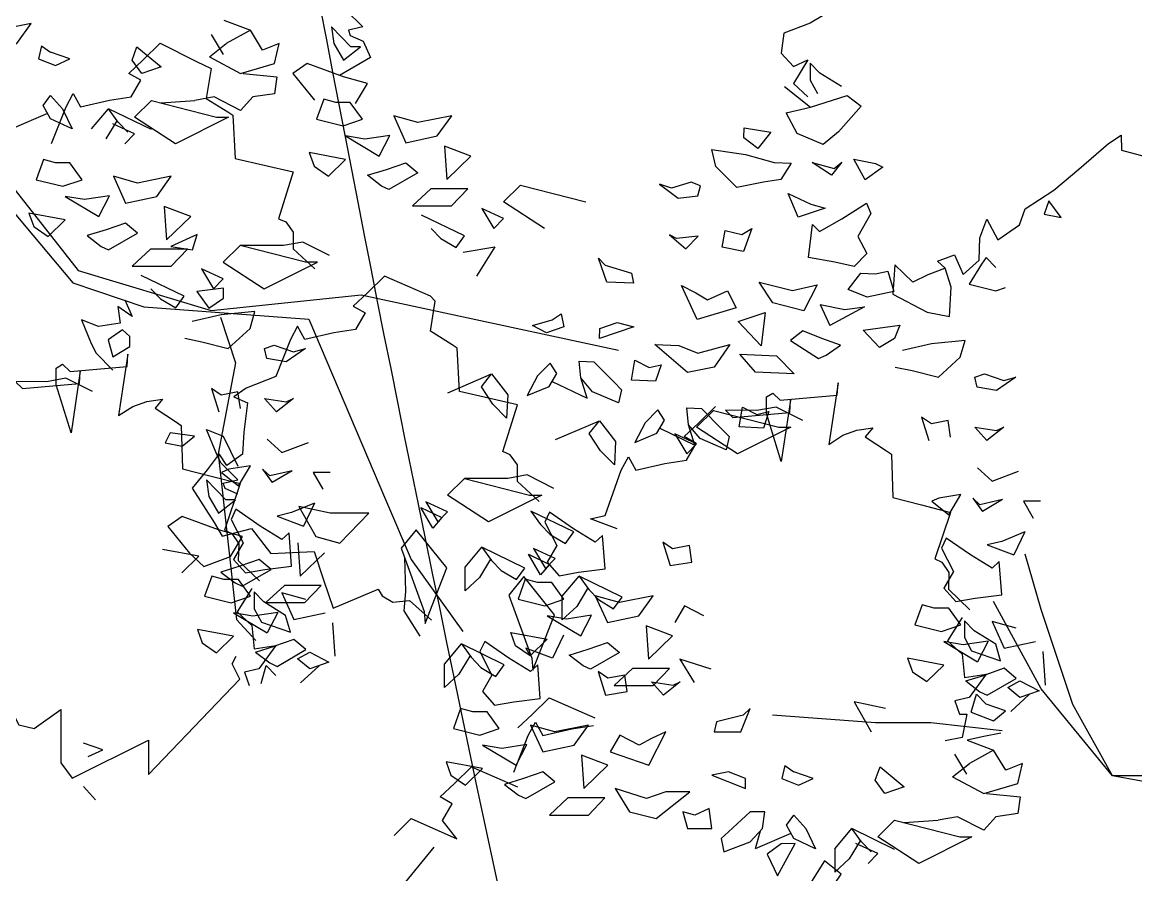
# Model space of a CAD drawing. Header units: metres. Extents: x 10 to 239, y 2 to 253.
# Drawn here: x 31.5 to 37.12, y 14.22 to 18.52 of the extents above; entities that cross this region are included whole.
import ezdxf

# ---------------------------------------------------------------- set-up
doc = ezdxf.new("R2010")
doc.units = ezdxf.units.M
doc.header["$MEASUREMENT"] = 0
doc.layers.add('1', color=7, linetype='Continuous')
doc.layers.add('cot200', color=9, linetype='Continuous')
doc.layers.add('barrera', color=7, linetype='Continuous', lineweight=0, true_color=0x9dbb63)
doc.layers.add('bloques ARBOLES', color=7, linetype='Continuous', true_color=0xb8d897)

# ---------------------------------------------------------------- blocks, each defined once
blk = doc.blocks.new('ARBOL22')
for points in [[(-0.8727, 1.8802), (-0.9147, 1.8648), (-0.9514, 1.8467), (-0.9966, 1.8891), (-1.0009, 1.8166), (-0.9162, 1.772), (-0.8607, 1.7616), (-0.8564, 1.8342), (-0.8711, 1.8808), (-0.8902, 1.8987), (-0.8481, 1.9141), (-0.8265, 1.8651), (-0.7874, 1.9008), (-0.7855, 1.956), (-0.7676, 2.0028), (-0.7407, 1.951), (-0.6872, 1.9884), (-0.6732, 2.028), (-0.6014, 2.0743), (-0.5401, 2.1264), (-0.466, 2.1903), (-0.4347, 2.2112), (-0.4342, 2.1736), (-0.3629, 2.1548)], [(-0.7457, 1.8825), (-0.7695, 1.9074), (-0.7816, 1.8908), (-0.8115, 1.841), (-0.7457, 1.8245), (-0.7216, 1.8328)], [(-0.9956, 1.6358), (-0.9536, 1.6274), (-0.8878, 1.611), (-0.8339, 1.6606), (-0.8219, 1.7021), (-0.9057, 1.6938), (-0.9775, 1.6772)], [(-1.2247, 1.5036), (-1.2906, 1.5367), (-1.3385, 1.5283), (-1.4168, 1.5287), (-1.3982, 1.5111), (-1.2567, 1.5234), (-1.2549, 1.5541), (-1.2779, 1.4014), (-1.3149, 1.5203), (-1.3149, 1.5617), (-1.2991, 1.5715), (-1.2805, 1.5539), (-1.139, 1.5661), (-1.1372, 1.5969), (-1.1602, 1.4442), (-1.1249, 1.4669), (-1.0902, 1.4794), (-1.051, 1.4848), (-1.0696, 1.4628), (-1.0166, 1.4283), (-1.0047, 1.4198), (-1.0014, 1.312), (-0.93, 1.2938), (-0.8584, 1.2754), (-0.8972, 1.1604), (-0.8793, 1.1517), (-0.862, 1.1264), (-0.8629, 1.0851), (-0.8103, 1.0341)], [(-1.6854, 1.2344), (-1.7513, 1.2593), (-1.7154, 1.2677), (-1.6749, 1.3804), (-1.657, 1.4135), (-1.639, 1.3804), (-1.5672, 1.397), (-1.5132, 1.4053), (-1.4893, 1.4466), (-1.5193, 1.4633), (-1.4834, 1.4964), (-1.4414, 1.5379)], [(-0.9298, 1.5115), (-0.9116, 1.4535)], [(-0.9057, 1.495), (-0.9298, 1.5115)], [(-0.8637, 1.5033), (-0.9057, 1.495)], [(-0.8578, 1.4619), (-0.8637, 1.5033)], [(-0.768, 1.4535), (-0.7978, 1.4866)], [(-0.7978, 1.4866), (-0.744, 1.4784)], [(-0.726, 1.4866), (-0.768, 1.4535)], [(-0.744, 1.4784), (-0.726, 1.4866)], [(-0.7909, 1.3857), (-0.755, 1.3526)], [(-0.755, 1.3526), (-0.6891, 1.3775)], [(-0.8868, 1.3111), (-0.9047, 1.3029)], [(-0.9047, 1.3029), (-0.8627, 1.2698)], [(-0.8328, 1.3195), (-0.8868, 1.3111)], [(-0.8627, 1.2698), (-0.8328, 1.3195)], [(-0.8029, 1.3111), (-0.7789, 1.278)], [(-0.785, 1.2946), (-0.8029, 1.3111)], [(-0.7293, 1.3073), (-0.785, 1.2946)], [(-0.7293, 1.3073), (-0.7789, 1.278)], [(-0.6771, 1.3029), (-0.6532, 1.2615)], [(-0.6351, 1.3029), (-0.6771, 1.3029)], [(-0.6736, 1.2273), (-0.731, 1.2035)], [(-0.6736, 1.2273), (-0.701, 1.1703)], [(-0.8688, 1.2118), (-0.8807, 1.1869)], [(-0.8089, 1.1703), (-0.8688, 1.2118)], [(-0.731, 1.2035), (-0.7669, 1.1951)], [(-0.7669, 1.1951), (-0.701, 1.1703)], [(-0.8807, 1.1869), (-0.8509, 1.1289)], [(-0.755, 1.1372), (-0.8089, 1.1703)], [(-0.1641, 0.5456), (-0.2597, 0.6221), (-0.4563, 0.6221), (-0.5546, 0.7989), (-0.6332, 1.0346), (-0.6725, 1.1721)], [(-0.7371, 1.1538), (-0.755, 1.1372)], [(-0.731, 1.0709), (-0.7371, 1.1538)], [(-0.8509, 1.1289), (-0.8748, 1.0876)], [(-0.8748, 1.0876), (-0.8448, 1.0543)], [(-0.8448, 1.0543), (-0.7968, 1.0627)], [(-0.7968, 1.0627), (-0.731, 1.0709)], [(-0.0985, 0.3784), (-0.2401, 0.5828), (-0.4563, 0.6221), (-0.6332, 0.8382), (-0.7511, 1.0543)], [(-1.4698, 1.0192), (-1.5178, 1.044), (-1.5418, 1.0025)], [(-0.9286, 1.0461), (-0.9466, 0.9963)], [(-0.8986, 1.0378), (-0.9286, 1.0461)], [(-0.8627, 1.0378), (-0.8986, 1.0378)], [(-0.8328, 0.9963), (-0.8627, 1.0378)], [(-0.9466, 0.9963), (-0.8807, 0.9799)], [(-0.8807, 0.9799), (-0.8328, 0.9963)], [(-0.8296, 1.0151), (-0.8655, 0.9571)], [(-0.7996, 0.982), (-0.8236, 1.0069)], [(-0.8236, 1.0069), (-0.8236, 0.9654)], [(-0.6951, 0.9881), (-0.755, 1.0047)], [(-0.755, 1.0047), (-0.725, 0.9384)], [(-1.8186, 0.9706), (-1.8459, 0.9136), (-1.9118, 0.9385), (-1.9012, 0.9198), (-1.9371, 0.9445), (-1.949, 0.9778), (-1.8592, 0.9612), (-1.9012, 0.9198)], [(-0.7457, 0.9489), (-0.7996, 0.982)], [(-0.8748, 0.955), (-0.7909, 0.9052)], [(-0.8268, 0.9468), (-0.8748, 0.955)], [(-0.8655, 0.9571), (-0.8296, 0.924)], [(-0.7646, 0.9563), (-0.8268, 0.9468)], [(-0.8236, 0.9654), (-0.8057, 0.9323)], [(-0.7646, 0.9563), (-0.7909, 0.9052)], [(-0.7337, 0.9074), (-0.7457, 0.9489)], [(-0.725, 0.9384), (-0.6471, 0.955)], [(-0.8748, 0.897), (-0.9645, 0.9136)], [(-0.9645, 0.9136), (-0.9527, 0.8804)], [(-0.8296, 0.924), (-0.8236, 0.866)], [(-0.8057, 0.9323), (-0.7337, 0.9074)], [(-0.6292, 0.9301), (-0.6232, 0.8473)], [(-1.4519, 0.8866), (-1.5298, 0.9114), (-1.4939, 0.8535)], [(-0.9168, 0.8557), (-0.8748, 0.897)], [(-0.725, 0.8888), (-0.773, 0.8721)], [(-0.6951, 0.8639), (-0.725, 0.8888)], [(-0.9527, 0.8804), (-0.9168, 0.8557)], [(-0.8236, 0.866), (-0.7698, 0.8743)], [(-0.8201, 0.8576), (-0.773, 0.8721)], [(-0.8201, 0.8576), (-0.785, 0.8308)], [(-0.7698, 0.8743), (-0.8116, 0.8163)], [(-0.7669, 0.8224), (-0.6951, 0.8639)], [(-0.7158, 0.8412), (-0.6858, 0.8578)], [(-0.6858, 0.8578), (-0.6378, 0.8329)], [(-0.785, 0.8308), (-0.7669, 0.8224)], [(-0.6858, 0.8163), (-0.7158, 0.8412)], [(-0.6378, 0.8329), (-0.6858, 0.8163)], [(2.3006, 0.0323), (2.2047, -0.0256), (2.1388, -0.0505), (2.1329, -0.1001), (2.1629, -0.1332), (2.1988, -0.1167), (2.1629, -0.1747), (2.1988, -0.2078)], [(-1.932, 0.7409), (-1.8961, 0.774), (-1.8541, 0.8155), (-1.7403, 0.7657)], [(-1.0973, 0.806), (-1.0553, 0.7314)], [(-1.0194, 0.7894), (-1.0973, 0.806)], [(-0.8116, 0.8163), (-0.8475, 0.8081)], [(-0.8475, 0.8081), (-0.8357, 0.775)], [(-0.8065, 0.7801), (-0.7937, 0.8247)], [(-0.7698, 0.7998), (-0.7937, 0.8247)], [(-0.6626, 0.8239), (-0.7082, 0.7817)], [(-0.8357, 0.775), (-0.8175, 0.775)], [(-0.8175, 0.775), (-0.8296, 0.717)], [(-0.8065, 0.7801), (-0.7517, 0.7583)], [(-0.7218, 0.7832), (-0.7698, 0.7998)], [(-0.7517, 0.7583), (-0.7218, 0.7832)], [(-1.9416, 0.6311), (-1.9057, 0.7222), (-1.8878, 0.7553)], [(-1.8878, 0.7553), (-1.8698, 0.7222)], [(-1.798, 0.7388), (-1.744, 0.7471)], [(-0.7299, 0.7336), (-0.9068, 0.7533), (-1.0444, 0.7533), (-1.2999, 0.7729)], [(-1.8698, 0.7222), (-1.798, 0.7388)], [(-0.7753, 0.7194), (-0.8171, 0.711)], [(-0.7333, 0.7277), (-0.7753, 0.7194)], [(-0.8296, 0.717), (-0.8716, 0.7088)], [(-0.8171, 0.711), (-0.7512, 0.6862)], [(-0.8175, 0.6259), (-0.8475, 0.6755)], [(-0.7512, 0.6862), (-0.8112, 0.6531)], [(-0.7212, 0.6366), (-0.7512, 0.6862)], [(-2.2385, 0.4745), (-2.1965, 0.516), (-2.0827, 0.4663), (-2.1185, 0.5118), (-2.0946, 0.5531), (-2.1246, 0.5697), (-2.0887, 0.6028), (-2.0467, 0.6443), (-1.9329, 0.5946)], [(-1.2693, 0.6474), (-1.277, 0.6155)], [(-1.2693, 0.6474), (-1.2471, 0.6321)], [(-1.0447, 0.6117), (-1.0327, 0.6448)], [(-1.0327, 0.6448), (-0.9729, 0.5951)], [(-0.853, 0.62), (-0.8112, 0.6531)], [(-0.6794, 0.6531), (-0.7212, 0.6366)], [(-0.6914, 0.6035), (-0.6794, 0.6531)], [(-1.277, 0.6155), (-1.235, 0.599)], [(-1.1991, 0.6155), (-1.2471, 0.6321)], [(-1.235, 0.599), (-1.1991, 0.6155)], [(-1.0208, 0.5786), (-1.0447, 0.6117)], [(-0.853, 0.62), (-0.7753, 0.5786)], [(-0.9729, 0.5951), (-1.0208, 0.5786)], [(-0.7753, 0.5786), (-0.6914, 0.6035)], [(-0.7692, 0.5786), (-0.6853, 0.5702)], [(-0.6853, 0.5702), (-0.6914, 0.5289)], [(-0.6914, 0.5289), (-0.7453, 0.5206)], [(-1.265, 0.4995), (-1.2471, 0.5244)], [(-1.2471, 0.4664), (-1.265, 0.4995)], [(-1.2471, 0.5244), (-1.2171, 0.4913)], [(-1.0388, 0.4709), (-0.9968, 0.5122)], [(-0.9968, 0.5122), (-0.8351, 0.4709)], [(-0.9729, 0.5061), (-0.8891, 0.5122)], [(-0.8411, 0.5206), (-0.8891, 0.5122)], [(-0.7753, 0.4875), (-0.8411, 0.5206)], [(-0.7453, 0.5206), (-0.7753, 0.4875)], [(-1.3302, 0.4853), (-1.3429, 0.4415)], [(-1.2541, 0.4794), (-1.3429, 0.4415)], [(-1.2171, 0.4913), (-1.1932, 0.4415)], [(-1.1453, 0.4415), (-1.1033, 0.4913)], [(-1.0794, 0.4582), (-1.1033, 0.4913)], [(-0.9969, 0.4397), (-1.1033, 0.4913)], [(-0.937, 0.4047), (-1.0388, 0.4709)], [(-0.8052, 0.4709), (-0.937, 0.4047)], [(-0.8351, 0.4709), (-0.8052, 0.4709)], [(-2.1403, 0.4452), (-2.2254, 0.3413), (-2.1403, 0.2657), (-2.1308, 0.2657), (-2.1119, 0.1713), (-2.0836, 0.1713), (-1.9891, 0.2279), (-1.9607, 0.1713), (-1.904, 0.1524), (-1.8413, 0.0868), (-1.8016, -0.0454), (-1.7355, -0.0123), (-1.6826, 0.067), (-1.5372, 0.1), (-1.611, 0.0296), (-1.5165, 0.039), (-1.3937, 0.0768), (-1.337, 0.2185)], [(-1.1932, 0.4415), (-1.2471, 0.4664)], [(-1.0824, 0.4613), (-1.1094, 0.4167)], [(-1.0388, 0.4296), (-1.0927, 0.4543)], [(-1.0553, 0.4333), (-1.0794, 0.4582)], [(-1.1453, 0.4415), (-1.1453, 0.3835)], [(-1.1453, 0.3835), (-1.1094, 0.4167)], [(-1.0627, 0.4047), (-1.0388, 0.4296)], [(1.1245, 0.1394), (1.1424, 0.098), (1.1065, 0.1229), (1.1125, 0.0814), (1.0586, 0.0732), (1.0168, 0.0896), (1.0407, 0.0317), (1.0527, 0.007), (1.0945, -0.0345), (1.0586, -0.0428), (1.0635, -0.0563), (1.095, -0.0701), (1.1136, -0.1106), (1.0364, -0.1553)], [(0.7496, -0.0181), (0.8155, -0.043)], [(0.7491, -0.1032), (0.7192, -0.0537)], [(0.8155, -0.043), (0.7555, -0.0761)], [(0.8454, -0.0925), (0.8155, -0.043)], [(0.2974, -0.0817), (0.2896, -0.1137)], [(0.2974, -0.0817), (0.3196, -0.097)], [(0.3224, -0.3238), (0.3583, -0.2327), (0.3762, -0.1996), (0.3942, -0.2327), (0.466, -0.2161), (0.52, -0.2078), (0.5439, -0.1665), (0.5139, -0.1499), (0.5498, -0.1167), (0.5918, -0.0752), (0.682, -0.1209), (0.7179, -0.1376), (0.706, -0.212), (0.7599, -0.2453), (0.7719, -0.2535), (0.7778, -0.3612), (0.8496, -0.3777), (0.9216, -0.3943), (0.8855, -0.5103), (0.9037, -0.5185), (0.9216, -0.5434), (0.9216, -0.5847), (0.9755, -0.6345)], [(0.7137, -0.1092), (0.7555, -0.0761)], [(0.8873, -0.0761), (0.8454, -0.0925)], [(0.8752, -0.1257), (0.8873, -0.0761)], [(0.3675, -0.1137), (0.3196, -0.097)], [(0.5219, -0.1174), (0.534, -0.0843)], [(0.534, -0.0843), (0.5938, -0.1341)], [(0.7137, -0.1092), (0.7914, -0.1505)], [(0.2896, -0.1137), (0.3316, -0.1302)], [(0.3316, -0.1302), (0.3675, -0.1137)], [(0.5458, -0.1505), (0.5219, -0.1174)], [(0.5938, -0.1341), (0.5458, -0.1505)], [(0.7914, -0.1505), (0.8752, -0.1257)], [(1.0766, -0.2249), (1.1065, -0.1754), (1.0466, -0.1587), (0.9568, -0.1256), (0.9209, -0.1505), (0.9748, -0.2167)], [(2.2826, -0.1829), (2.2288, -0.1498), (2.2047, -0.125), (2.2047, -0.1665), (2.2227, -0.1996)], [(0.7975, -0.1505), (0.8813, -0.1589)], [(0.8813, -0.1589), (0.8752, -0.2003)], [(2.1404, -0.1829), (2.2052, -0.2339)], [(0.3017, -0.2296), (0.3196, -0.2048)], [(0.3196, -0.2048), (0.3496, -0.2379)], [(0.5279, -0.2582), (0.5699, -0.2169)], [(0.5699, -0.2169), (0.7316, -0.2582)], [(0.5938, -0.223), (0.6776, -0.2169)], [(0.7255, -0.2085), (0.6776, -0.2169)], [(0.7914, -0.2416), (0.7255, -0.2085)], [(0.8214, -0.2085), (0.7914, -0.2416)], [(0.8752, -0.2003), (0.8214, -0.2085)], [(0.3196, -0.2627), (0.3017, -0.2296)], [(0.3496, -0.2379), (0.3735, -0.2876)], [(0.4214, -0.2876), (0.4634, -0.2379)], [(0.5698, -0.2894), (0.4634, -0.2379)], [(0.4873, -0.271), (0.4634, -0.2379)], [(0.0955, -0.2667), (0.3885, -0.6389), (0.7185, -0.7382), (1.0902, -0.6989), (1.7287, -0.836)], [(0.3125, -0.2497), (0.2238, -0.2876)], [(0.3735, -0.2876), (0.3196, -0.2627)], [(0.4843, -0.2679), (0.4573, -0.3125)], [(0.5279, -0.2996), (0.474, -0.2749)], [(0.5113, -0.2959), (0.4873, -0.271)], [(0.6297, -0.3245), (0.5279, -0.2582)], [(0.7614, -0.2582), (0.6297, -0.3245)], [(0.7316, -0.2582), (0.7614, -0.2582)], [(0.0601, -0.2856), (0.1301, -0.3773), (0.2543, -0.5256), (0.3747, -0.669), (0.5514, -0.7291), (0.9606, -0.7594), (1.1512, -1.2067), (1.2148, -1.3558), (1.3427, -1.5344)], [(0.504, -0.3245), (0.5279, -0.2996)], [(1.5456, -0.5346), (1.4438, -0.4684), (1.4858, -0.4271), (1.6476, -0.4684)], [(1.2641, -0.5346), (1.2882, -0.5595), (1.3259, -0.5819), (1.3466, -0.5531), (1.2402, -0.5015)], [(1.0118, -0.6015), (0.9459, -0.5684), (0.898, -0.5768), (0.7903, -0.5768), (0.7483, -0.6181), (0.8501, -0.6844), (0.9818, -0.6181), (0.952, -0.6181), (0.7903, -0.5768)], [(1.3437, -0.5936), (1.4223, -0.5804), (1.377, -0.6531)], [(0.5686, -0.6844), (0.5926, -0.7092), (0.6304, -0.7316), (0.6511, -0.7028), (0.5447, -0.6513)], [(1.5319, -1.212), (1.478, -1.1623), (1.478, -1.1209), (1.4601, -1.0961), (1.442, -1.0878), (1.478, -0.9719), (1.4061, -0.9552), (1.3343, -0.9388), (1.3283, -0.8311), (1.3163, -0.8228), (1.2624, -0.7895), (1.2743, -0.7151), (1.2621, -0.7025), (1.1483, -0.6528), (1.1063, -0.6943), (1.0704, -0.7274), (1.1003, -0.744), (1.0765, -0.7854), (1.0224, -0.7936), (0.9506, -0.8102), (0.9327, -0.7771), (0.9147, -0.8102), (0.8788, -0.9013), (0.8053, -0.9308), (0.7741, -0.9519), (0.8088, -0.9666), (0.7992, -1.0396), (0.7963, -1.0942), (0.7574, -1.122), (0.738, -1.0938), (0.7085, -1.1327), (0.6713, -1.1786), (0.7255, -1.2638), (0.7455, -1.2979), (0.8185, -1.2789), (0.8568, -1.3293), (0.8662, -1.3404), (0.974, -1.3359), (0.9973, -1.4058), (1.0209, -1.4758), (1.1328, -1.4286), (1.1427, -1.4459), (1.1692, -1.4613), (1.2104, -1.4573), (1.2651, -1.5061)], [(0.5044, -0.7116), (0.5223, -0.753), (0.4864, -0.7281), (0.4923, -0.7696), (0.4385, -0.7779), (0.3966, -0.7614), (0.4205, -0.8194), (0.4326, -0.8441), (0.4744, -0.8856)], [(0.6528, -0.8069), (0.6948, -0.8153), (0.7607, -0.8318), (0.8146, -0.7822), (0.8266, -0.7407), (0.7428, -0.7489), (0.671, -0.7656)], [(2.2289, -0.7228), (2.253, -0.775)], [(2.2289, -0.7228), (2.2907, -0.7351)], [(2.339, -0.729), (2.253, -0.775)], [(2.2907, -0.7351), (2.339, -0.729)], [(0.741, -0.7545), (0.7789, -0.8679), (0.7354, -1.0938), (0.7809, -1.5045), (0.829, -1.5566)], [(0.4238, -0.9392), (0.3579, -0.9061), (0.31, -0.9145), (0.2317, -0.914), (0.2503, -0.9317), (0.3918, -0.9194), (0.3936, -0.8887), (0.3706, -1.0414), (0.3336, -0.9224), (0.3336, -0.8811), (0.3494, -0.8713), (0.368, -0.8889), (0.5095, -0.8766), (0.5113, -0.8459), (0.4883, -0.9986), (0.5236, -0.9759), (0.5583, -0.9634), (0.5975, -0.958), (0.5789, -0.9799), (0.6319, -1.0145), (0.6438, -1.023), (0.6471, -1.1308), (0.7185, -1.149), (0.7901, -1.1673), (0.7513, -1.2824), (0.7692, -1.2911), (0.7865, -1.3163), (0.7856, -1.3577), (0.8382, -1.4087)], [(1.5644, -0.9137), (1.6514, -0.9555), (1.6357, -0.905), (1.6315, -0.8634), (1.6675, -0.865), (1.7191, -0.9169), (1.7363, -0.9344), (1.7289, -0.9672), (1.6642, -0.9394), (1.6357, -0.905)], [(1.3056, -0.9419), (1.4142, -0.8951), (1.454, -0.9467), (1.4514, -1.0046), (1.417, -0.97), (1.3889, -0.9272), (1.4142, -0.8951)], [(0.7428, -0.9477), (0.7187, -0.9313)], [(0.7187, -0.9313), (0.7369, -0.9892)], [(0.7848, -0.9395), (0.7428, -0.9477)], [(0.7907, -0.9808), (0.7848, -0.9395)], [(0.8507, -0.9561), (0.9045, -0.9644)], [(0.8805, -0.9892), (0.8507, -0.9561)], [(0.9225, -0.9561), (0.8805, -0.9892)], [(0.9045, -0.9644), (0.9225, -0.9561)], [(1.8317, -1.0298), (1.9187, -1.0716), (1.903, -1.0211), (1.8987, -0.9796), (1.9347, -0.9812), (1.9864, -1.0331), (2.0035, -1.0505), (1.9962, -1.0833), (1.9314, -1.0556), (1.903, -1.0211)], [(1.5729, -1.0581), (1.6815, -1.0113), (1.7212, -1.0629), (1.7187, -1.1208), (1.6843, -1.0861), (1.6562, -1.0433), (1.6815, -1.0113)], [(0.7847, -1.1931), (0.7532, -1.1793), (0.7483, -1.1658), (0.7842, -1.1575), (0.7424, -1.116), (0.7303, -1.0913), (0.7065, -1.0333), (0.7483, -1.0498), (0.7842, -1.1244)], [(0.8576, -1.0571), (0.8935, -1.0902)], [(0.8935, -1.0902), (0.9594, -1.0653)], [(0.7617, -1.1317), (0.7438, -1.1399)], [(0.8157, -1.1233), (0.7617, -1.1317)], [(0.7858, -1.173), (0.8157, -1.1233)], [(0.8455, -1.1317), (0.8696, -1.1648)], [(0.8635, -1.1481), (0.8455, -1.1317)], [(0.7438, -1.1399), (0.7858, -1.173)], [(0.9192, -1.1355), (0.8635, -1.1481)], [(0.9192, -1.1355), (0.8696, -1.1648)], [(1.0134, -1.1399), (0.9714, -1.1399)], [(0.9714, -1.1399), (0.9953, -1.1812)], [(1.5683, -1.1791), (1.5024, -1.1459), (1.4544, -1.1543), (1.3467, -1.1543), (1.5085, -1.1957), (1.5383, -1.1957), (1.4065, -1.2619), (1.3047, -1.1957), (1.3467, -1.1543)], [(0.9748, -1.2155), (0.9175, -1.2392)], [(0.9748, -1.2155), (0.9475, -1.2725)], [(0.7797, -1.231), (0.7678, -1.2559)], [(0.8396, -1.2725), (0.7797, -1.231)], [(0.9175, -1.2392), (0.8816, -1.2476)], [(0.7678, -1.2559), (0.7976, -1.3138)], [(0.8816, -1.2476), (0.9475, -1.2725)], [(0.8935, -1.3056), (0.8396, -1.2725)], [(0.9114, -1.289), (0.8935, -1.3056)], [(0.9175, -1.3718), (0.9114, -1.289)], [(0.7976, -1.3138), (0.7737, -1.3552)], [(0.9332, -1.314), (0.9391, -1.3969), (0.9991, -1.3389)], [(1.411, -1.355), (1.384, -1.3997), (1.3481, -1.4328), (1.3481, -1.3748), (1.3901, -1.325)], [(0.6456, -1.3885), (0.6876, -1.3471), (0.5979, -1.3305)], [(1.1981, -1.3506), (1.2002, -1.4346), (1.1965, -1.4831), (1.2358, -1.5455)], [(0.7737, -1.3552), (0.8037, -1.3885)], [(0.8037, -1.3885), (0.8516, -1.3801)], [(0.8516, -1.3801), (0.9175, -1.3718)], [(0.7199, -1.3967), (0.7019, -1.4464)], [(0.7498, -1.4049), (0.7199, -1.3967)], [(0.7858, -1.4049), (0.7498, -1.4049)], [(0.8157, -1.4464), (0.7858, -1.4049)], [(1.6522, -1.427), (1.6252, -1.4716), (1.5893, -1.5047), (1.5893, -1.4467), (1.6313, -1.397)], [(0.8189, -1.4277), (0.783, -1.4856)], [(0.8489, -1.4608), (0.8248, -1.4359)], [(0.8248, -1.4359), (0.8248, -1.4774)], [(0.7019, -1.4464), (0.7678, -1.4629)], [(0.7678, -1.4629), (0.8157, -1.4464)], [(0.9028, -1.4939), (0.8489, -1.4608)], [(0.9534, -1.4547), (0.8935, -1.438)], [(0.8935, -1.438), (0.9235, -1.5044)], [(0.7737, -1.4878), (0.8576, -1.5375)], [(0.8217, -1.496), (0.7737, -1.4878)], [(0.783, -1.4856), (0.8189, -1.5187)], [(0.8839, -1.4865), (0.8217, -1.496)], [(0.8248, -1.4774), (0.8428, -1.5105)], [(0.8839, -1.4865), (0.8576, -1.5375)], [(0.9235, -1.5044), (1.0014, -1.4878)], [(0.109, -1.5103), (0.2413, -1.7653), (0.2791, -1.7748), (0.3453, -1.7276), (0.3453, -1.8598), (0.3736, -1.8976), (0.5627, -1.8031), (0.5627, -1.8882), (0.7895, -1.652), (0.7706, -1.6142), (0.78, -1.5953)], [(0.8189, -1.5187), (0.8248, -1.5767)], [(0.8428, -1.5105), (0.9148, -1.5354)], [(0.9148, -1.5354), (0.9028, -1.4939)], [(1.0193, -1.5126), (1.0252, -1.5955)], [(0.684, -1.5291), (0.6958, -1.5624)], [(0.7737, -1.5457), (0.684, -1.5291)], [(0.7317, -1.5871), (0.7737, -1.5457)], [(0.6958, -1.5624), (0.7317, -1.5871)], [(0.8248, -1.5767), (0.8787, -1.5685)], [(0.8284, -1.5851), (0.8755, -1.5706)], [(0.8787, -1.5685), (0.8369, -1.6265)], [(0.9235, -1.554), (0.8755, -1.5706)], [(0.9534, -1.5789), (0.9235, -1.554)], [(1.3601, -1.5949), (1.3331, -1.6395), (1.2972, -1.6726), (1.2972, -1.6146), (1.3392, -1.5649)], [(0.8284, -1.5851), (0.8635, -1.612)], [(0.8816, -1.6204), (0.9534, -1.5789)], [(0.9327, -1.6016), (0.9627, -1.5849)], [(0.9627, -1.6265), (0.9327, -1.6016)], [(0.9627, -1.5849), (1.0106, -1.6098)], [(0.8369, -1.6265), (0.801, -1.6347)], [(0.842, -1.6627), (0.8548, -1.6181)], [(0.8787, -1.6429), (0.8548, -1.6181)], [(0.8635, -1.612), (0.8816, -1.6204)], [(0.9859, -1.6189), (0.9403, -1.661)], [(1.0106, -1.6098), (0.9627, -1.6265)], [(0.801, -1.6347), (0.8128, -1.6678)], [(0.4494, -1.8273), (0.4014, -1.8107)], [(0.4134, -1.8438), (0.4494, -1.8273)], [(0.4014, -1.9184), (0.4314, -1.9515)]]:
    blk.add_lwpolyline(points)
for points in [[(-0.6257, 2.0149), (-0.5839, 2.0067), (-0.6139, 2.0482)], [(-0.7739, 1.6192), (-0.726, 1.6026), (-0.696, 1.611), (-0.744, 1.5779), (-0.7919, 1.5861), (-0.7978, 1.611)], [(-1.2845, 1.4869), (-1.2547, 1.4869), (-1.3864, 1.4207), (-1.4882, 1.4869), (-1.4462, 1.5283)], [(-1.4882, 1.4456), (-1.5421, 1.4703), (-1.5121, 1.4207)], [(-1.8353, 1.1931), (-1.8592, 1.1518), (-1.8292, 1.1185), (-1.7813, 1.1269), (-1.7154, 1.1351), (-1.7215, 1.218), (-1.7395, 1.2013), (-1.7933, 1.2344), (-1.8533, 1.2759), (-1.8651, 1.2511)], [(-1.5057, 1.1931), (-1.5477, 1.1849), (-1.5718, 1.2013), (-1.5537, 1.1434), (-1.4998, 1.1518)], [(-1.9131, 1.1102), (-1.931, 1.0605), (-1.8651, 1.044), (-1.8172, 1.0605), (-1.8472, 1.102), (-1.8831, 1.102)], [(-1.6316, 1.0192), (-1.5957, 1.0689), (-1.6795, 1.0523), (-1.7395, 1.0689), (-1.7095, 1.0025)], [(-1.749, 1.0205), (-1.8113, 1.0109), (-1.8592, 1.0192), (-1.7754, 0.9694)], [(-1.6077, 0.9114), (-1.5477, 0.9694), (-1.6136, 0.9943)], [(-2.0256, 0.9302), (-1.9958, 0.8722), (-2.0197, 0.8309), (-1.9897, 0.7976), (-1.9418, 0.806), (-1.8759, 0.8143), (-1.882, 0.8971), (-1.9, 0.8805), (-1.9538, 0.9136), (-2.0138, 0.9551)], [(-1.6795, 0.9281), (-1.7513, 0.8866), (-1.7694, 0.895), (-1.8045, 0.9218), (-1.7574, 0.9363), (-1.7095, 0.9529)], [(-1.5962, 0.8459), (-1.5556, 0.8881), (-1.6471, 0.8881), (-1.6927, 0.8459)], [(-1.7323, 0.8805), (-1.7142, 0.8225), (-1.6603, 0.8309), (-1.6662, 0.8722), (-1.7082, 0.864)], [(-1.5465, 0.8474), (-1.5286, 0.8556), (-1.5706, 0.8225), (-1.6004, 0.8556)], [(-2.0915, 0.7397), (-2.0256, 0.7232), (-1.9777, 0.7397), (-2.0077, 0.7812), (-2.0436, 0.7812), (-2.0736, 0.7894)], [(-1.4447, 0.7314), (-1.3788, 0.7314), (-1.3549, 0.7894), (-1.3729, 0.7729), (-1.4388, 0.7563)], [(-1.87, 0.6817), (-1.7921, 0.6983), (-1.7562, 0.7481), (-1.84, 0.7314), (-1.9, 0.7481)], [(-1.6065, 0.6486), (-1.5645, 0.7314), (-1.6004, 0.7149), (-1.6303, 0.6983), (-1.6783, 0.7232), (-1.7023, 0.6817)], [(-1.9359, 0.6486), (-1.9095, 0.6996), (-1.9718, 0.6901), (-2.0197, 0.6983)], [(-1.7682, 0.5906), (-1.7082, 0.6486), (-1.7741, 0.6734)], [(-2.0976, 0.6237), (-2.0617, 0.599), (-2.0197, 0.6403), (-2.1095, 0.657)], [(-1.9299, 0.5741), (-1.9118, 0.5657), (-1.84, 0.6072), (-1.87, 0.6321), (-1.9179, 0.6155), (-1.965, 0.601)], [(-1.3668, 0.5906), (-1.3668, 0.6155), (-1.4088, 0.6321), (-1.4506, 0.6237)], [(-1.6903, 0.5906), (-1.6544, 0.5326), (-1.5885, 0.5161), (-1.5047, 0.5824), (-1.5645, 0.5824), (-1.6124, 0.5657)], [(-1.7567, 0.525), (-1.7162, 0.5672), (-1.8076, 0.5672), (-1.8532, 0.525)], [(-1.4926, 0.5244), (-1.5226, 0.5326), (-1.5106, 0.4913), (-1.4506, 0.4913), (-1.4567, 0.541)], [(-1.4208, 0.4333), (-1.3549, 0.4582), (-1.325, 0.4913), (-1.3189, 0.5326), (-1.3549, 0.5326), (-1.4088, 0.483), (-1.4268, 0.4664)], [(-1.3134, 0.4275), (-1.2876, 0.3745), (-1.2432, 0.4543), (-1.2786, 0.4537)], [(-1.1579, 0.3183), (-1.1465, 0.3523), (-1.1291, 0.3781), (-1.1706, 0.411), (-1.2072, 0.3538), (-1.2068, 0.3031)], [(0.1579, -0.0925), (0.2358, -0.0759), (0.2717, -0.0262), (0.1878, -0.0428), (0.1279, -0.0262)], [(1.0647, -0.0843), (1.0168, -0.0345), (1.0227, -0.0759), (1.0466, -0.1174), (1.0886, -0.0843)], [(0.9976, -0.2141), (0.9796, -0.2638), (1.0455, -0.2803), (1.0934, -0.2638), (1.0635, -0.2223), (1.0276, -0.2223)], [(2.1446, -0.2479), (2.2052, -0.2339), (2.2963, -0.2048), (2.3311, -0.2313), (2.2744, -0.295), (2.237, -0.3265), (2.1723, -0.2987)], [(1.315, -0.2554), (1.2311, -0.2721), (1.1712, -0.2554), (1.2012, -0.3218), (1.2791, -0.3052)], [(1.1353, -0.3549), (1.1616, -0.3039), (1.0994, -0.3134), (1.0514, -0.3052)], [(2.041, -0.2846), (2.1065, -0.2958), (2.0747, -0.3359), (2.0399, -0.3095)], [(1.297, -0.3301), (1.303, -0.4129), (1.3629, -0.3549)], [(0.9735, -0.3798), (1.0094, -0.4045), (1.0514, -0.3632), (0.9617, -0.3465)], [(2.115, -0.3709), (2.157, -0.3727), (2.1313, -0.413), (2.0889, -0.4195), (2.0224, -0.433), (1.9708, -0.3811), (1.9606, -0.3391), (2.044, -0.3511)], [(0.3979, -0.4136), (0.3679, -0.3721), (0.332, -0.3721), (0.302, -0.3638), (0.2841, -0.4136), (0.35, -0.43)], [(1.2311, -0.3963), (1.1593, -0.4378), (1.1412, -0.4294), (1.1061, -0.4025), (1.1532, -0.388), (1.2012, -0.3714)], [(2.2644, -0.3858), (2.283, -0.3701), (2.2576, -0.4021), (2.2093, -0.3706)], [(2.3132, -0.363), (2.3668, -0.3738), (2.3844, -0.3828), (2.3409, -0.4141)], [(0.5056, -0.4715), (0.5835, -0.4549), (0.6194, -0.4052), (0.5356, -0.4218), (0.4757, -0.4052)], [(1.3145, -0.4785), (1.355, -0.4363), (1.2636, -0.4363), (1.218, -0.4785)], [(1.8604, -0.4342), (1.8309, -0.4245), (1.8773, -0.4597), (1.9255, -0.4536), (1.9325, -0.429), (1.9091, -0.4197)], [(0.4038, -0.4631), (0.3559, -0.4549), (0.4397, -0.5047), (0.4661, -0.4536)], [(2.1749, -0.5063), (2.1502, -0.4481), (2.2064, -0.4743), (2.2419, -0.4843)], [(0.278, -0.5295), (0.3139, -0.5542), (0.3559, -0.5129), (0.2661, -0.4963)], [(0.6015, -0.4798), (0.6074, -0.5626), (0.6674, -0.5047)], [(1.39, -0.4851), (1.4199, -0.5346), (1.4438, -0.5098)], [(2.2659, -0.618), (2.2005, -0.6068), (2.2102, -0.5243), (2.2274, -0.5417), (2.2827, -0.511), (2.3445, -0.4722), (2.3552, -0.4976), (2.3228, -0.5542), (2.3449, -0.5966), (2.3134, -0.6285)], [(0.4457, -0.5791), (0.4638, -0.5875), (0.5356, -0.546), (0.5056, -0.5211), (0.4577, -0.5378), (0.4106, -0.5523)], [(0.6832, -0.5491), (0.6182, -0.5791), (0.672, -0.5875)], [(1.8553, -0.5501), (1.8958, -0.585), (1.927, -0.5533), (1.8728, -0.5591)], [(1.9936, -0.5396), (2.0352, -0.5497), (2.0599, -0.5343), (2.0392, -0.5914), (1.9858, -0.5806)], [(0.5224, -0.6282), (0.6189, -0.6282), (0.6595, -0.586), (0.5681, -0.586)], [(0.7483, -0.6595), (0.6944, -0.6348), (0.7244, -0.6844)], [(1.6789, -0.6085), (1.6961, -0.6258), (1.7612, -0.6453), (1.766, -0.6704), (1.7002, -0.6675)], [(2.4125, -0.6909), (2.346, -0.7045), (2.2988, -0.6859), (2.3306, -0.6457), (2.3665, -0.6473), (2.3968, -0.6404)], [(0.7487, -0.6827), (0.6828, -0.691), (0.7128, -0.7325), (0.7487, -0.7076)], [(1.9239, -0.7604), (1.8856, -0.6757), (1.9208, -0.6938), (1.95, -0.7117), (1.999, -0.689), (2.0211, -0.7316)], [(2.0779, -0.6676), (2.1609, -0.688), (2.2215, -0.674), (2.1886, -0.739), (2.1116, -0.7189)], [(2.0925, -0.743), (2.0829, -0.8255), (2.0256, -0.7649)], [(1.587, -0.7465), (1.5933, -0.7788), (1.5506, -0.7934), (1.5155, -0.7753), (1.5641, -0.7608)], [(1.6819, -0.8076), (1.683, -0.7828), (1.7257, -0.768), (1.7671, -0.7783)], [(0.4984, -0.7861), (0.4625, -0.811), (0.4744, -0.8525), (0.5164, -0.8276), (0.5164, -0.8027)], [(2.1554, -0.812), (2.2253, -0.8567), (2.2438, -0.8491), (2.28, -0.8239), (2.2336, -0.8073), (2.1864, -0.7885)], [(2.4135, -0.807), (2.3765, -0.8301), (2.3364, -0.787), (2.4268, -0.7743)], [(0.8745, -0.8236), (0.9225, -0.8402), (0.9525, -0.8318), (0.9045, -0.8649), (0.8566, -0.8567), (0.8507, -0.8318)], [(2.0051, -0.822), (1.9666, -0.8783), (1.9001, -0.8919), (1.8193, -0.822), (1.879, -0.8246), (1.9261, -0.8434)], [(2.0299, -0.8465), (2.1212, -0.8506), (2.1649, -0.8947), (2.0685, -0.8905)], [(1.5762, -0.8941), (1.5593, -0.8685), (1.5279, -0.9002), (1.5019, -0.9488), (1.5568, -0.9264)], [(1.835, -0.8725), (1.8211, -0.9132), (1.7613, -0.9106), (1.7696, -0.8612), (1.8047, -0.8794)], [(1.8434, -1.0103), (1.8266, -0.9846), (1.7952, -1.0164), (1.7691, -1.065), (1.824, -1.0425)], [(2.1023, -0.9886), (2.0884, -1.0294), (2.0285, -1.0267), (2.0368, -0.9773), (2.0719, -0.9955)], [(0.6465, -1.0747), (0.6765, -1.0498), (0.6165, -1.0416), (0.6045, -1.0664)], [(0.7363, -1.2404), (0.7783, -1.2073), (0.7544, -1.2073), (0.7065, -1.1575), (0.7124, -1.1989)], [(1.3047, -1.237), (1.2509, -1.2123), (1.2808, -1.2619)], [(0.9779, -1.2988), (1.0377, -1.3153), (1.1096, -1.2408), (1.0138, -1.2408), (0.9359, -1.2242)], [(1.268, -1.2776), (1.2381, -1.2263), (1.2904, -1.2514)], [(1.5972, -1.3158), (1.618, -1.287), (1.5116, -1.2354), (1.5355, -1.2685), (1.5595, -1.2934)], [(0.6645, -1.3397), (0.7004, -1.3728), (0.7662, -1.3479), (0.7962, -1.2984), (0.7363, -1.2817), (0.6465, -1.2486), (0.6106, -1.2735)], [(1.2495, -1.514), (1.3026, -1.3765), (1.2268, -1.2816), (1.1897, -1.3274), (1.2466, -1.4844)], [(1.4757, -1.4054), (1.4965, -1.3766), (1.3901, -1.325), (1.4139, -1.3582), (1.438, -1.383)], [(1.5352, -1.3937), (1.5054, -1.3425), (1.5576, -1.3675)], [(1.572, -1.3532), (1.5181, -1.3285), (1.5481, -1.378)], [(0.7774, -1.4133), (0.7955, -1.4217), (0.8673, -1.3802), (0.8373, -1.3553), (0.7894, -1.372), (0.7423, -1.3865)], [(1.5167, -1.6302), (1.5698, -1.4926), (1.4941, -1.3977), (1.457, -1.4435), (1.5138, -1.6005)], [(1.7169, -1.4774), (1.7377, -1.4485), (1.6313, -1.397), (1.6552, -1.4301), (1.6792, -1.455)], [(0.9507, -1.4624), (0.9912, -1.4202), (0.8998, -1.4202), (0.8541, -1.4624)], [(1.4248, -1.6453), (1.4456, -1.6164), (1.3392, -1.5649), (1.363, -1.598), (1.3871, -1.6229)]]:
    blk.add_lwpolyline(points, close=True)
blk = doc.blocks.new('asddsd')
at = {"layer": 'bloques ARBOLES', "xscale": 2.033276188942182, "yscale": 2.033276188942182, "zscale": 2.033276188942182}
for p in [(12.362, 9.2659), (19.2972, 4.1541)]:
    blk.add_blockref('ARBOL22', p, dxfattribs=at)

msp = doc.modelspace()

# ---------------------------------------------------------------- linework, layer by layer
at = {"layer": 'barrera'}
for points, knots in [([(44.26105, 8.17099), (44.05495, 18.47392), (44.218, 21.70047), (43.60172, 25.89758), (37.16784, 27.4868), (34.58344, 29.69454), (35.94224, 31.81643)], [0.2214675, 0.2214675, 0.2214675, 0.2214675, 1, 2, 3, 4, 4, 4, 4]), ([(43.26085, 8.17099), (43.22354, 10.03709), (43.19534, 11.61158), (43.12344, 16.10051), (43.11096, 17.92024), (43.10187, 20.26079), (43.10487, 20.78024), (43.06898, 21.83928), (43.02965, 22.32924), (42.87139, 23.19585), (42.7536, 23.56991), (42.4843, 24.08698), (42.36222, 24.26534), (42.07989, 24.5767), (41.92676, 24.71097), (41.53359, 24.9859), (41.29839, 25.12256), (40.46692, 25.54247), (39.76826, 25.81174), (38.44175, 26.32262), (37.82486, 26.56088), (36.76014, 27.0603), (36.30119, 27.30518), (35.56969, 27.83094), (35.27882, 28.08559), (34.89344, 28.56439), (34.76977, 28.75179), (34.66787, 28.95573)], [0.2219712, 0.2219712, 0.2219712, 0.2219712, 0.3630508, 0.3630508, 0.6962831, 0.6962831, 1.0295154, 1.0295154, 1.3627477, 1.3627477, 1.69598, 1.69598, 1.9047267, 1.9047267, 2.0888219, 2.0888219, 2.2729172, 2.2729172, 2.6680602, 2.6680602, 2.9887565, 2.9887565, 3.2396748, 3.2396748, 3.4234261, 3.4234261, 3.5246557, 3.5246557, 3.5246557, 3.5246557])]:
    msp.add_open_spline(points, degree=3, knots=knots, dxfattribs=at)
at = {"layer": 'cot200'}
for points, knots in [([(32.24418, 62.39456), (32.38045, 56.79785), (32.30142, 52.92242), (31.99676, 50.85097), (31.94235, 50.48102), (31.44613, 47.96476), (30.32362, 46.98206), (26.33632, 39.35365), (27.64037, 19.70346), (27.86413, 16.33161), (28.18175, 12.48726), (28.59309, 8.17099)], [0.0645062, 0.0645062, 0.0645062, 0.0645062, 0.8582408, 0.8582408, 0.8582408, 1, 2, 2.894986, 2.894986, 2.894986, 3.04856, 3.04856, 3.04856, 3.04856]), ([(35.25237, 62.39456), (36.09416, 58.26465), (36.36141, 54.40617), (35.98667, 50.85097), (35.72567, 48.37476), (34.19689, 42.15471), (29.51355, 37.70095), (32.79467, 19.70346), (33.40088, 16.37832), (34.21909, 12.53393), (35.24903, 8.17099)], [2.7022658, 2.7022658, 2.7022658, 2.7022658, 3.4672107, 3.4672107, 3.4672107, 4, 4.8900774, 4.8900774, 4.8900774, 5.0545247, 5.0545247, 5.0545247, 5.0545247])]:
    msp.add_open_spline(points, degree=3, knots=knots, dxfattribs=at)

# ---------------------------------------------------------------- block references
at = {"layer": '1', "lineweight": 0}
msp.add_blockref('asddsd', (18.62841, 9.30206), dxfattribs=at)

doc.saveas('drawing.dxf')
